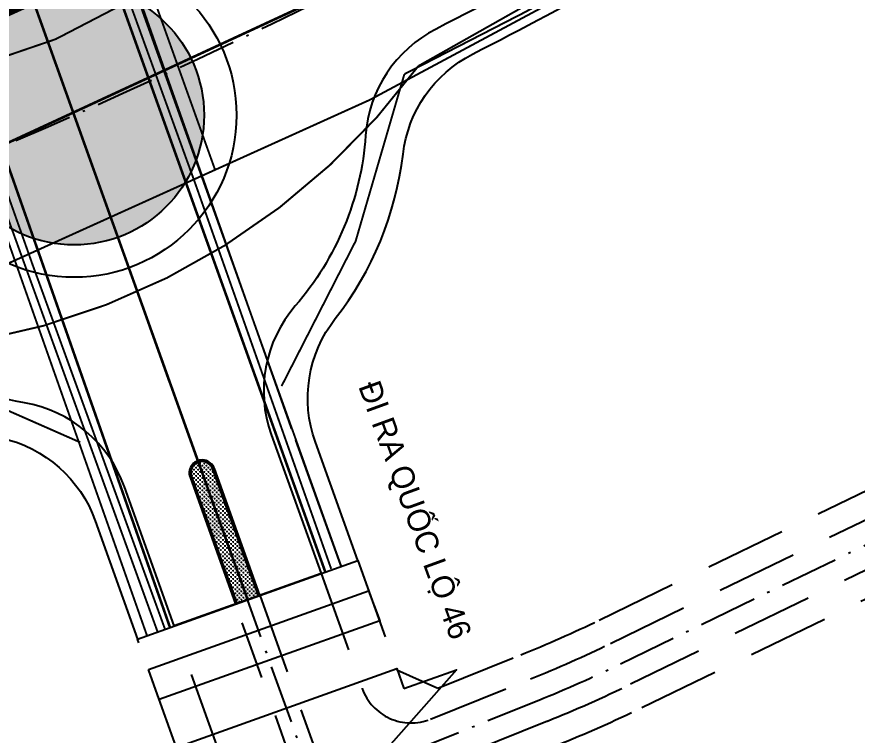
# Model space of a CAD drawing. Header units: metres. Extents: x 563371 to 571261, y 2062953 to 2068466.
# Drawn here: x 568730.6 to 568860, y 2065971.7 to 2066082.4 of the extents above; entities that cross this region are included whole.
import ezdxf

# ---------------------------------------------------------------- set-up
doc = ezdxf.new("R2010")
doc.units = ezdxf.units.M
for name, pattern in [('ACAD_ISO10W100', [18.5, 12, -3, 0.5, -3]), ('DOT', [0.25, 0, -0.25]), ('HIDDEN', [0.375, 0.25, -0.125])]:
    doc.linetypes.add(name, pattern=pattern)
for name, color, linetype in [('01-Thoatnuoc', 7, 'CONTINUOUS'), ('BoThamCo', 94, 'CONTINUOUS'), ('Dien', 1, 'CONTINUOUS'), ('Dien CS', 2, 'CONTINUOUS'), ('ghi_chu', 7, 'CONTINUOUS'), ('hacth sdd', 8, 'CONTINUOUS'), ('LogDg', 7, 'CONTINUOUS'), ('LogDg phu', 7, 'CONTINUOUS'), ('ONG CAP NUOC', 32, 'DOT'), ('RANHGIOI', 2, 'HIDDEN'), ('thoatnuoc', 3, 'CONTINUOUS'), ('TimDg', 222, 'CONTINUOUS'), ('TTLL', 170, 'CONTINUOUS'), ('ViaHeS', 32, 'CONTINUOUS'), ('ViaHeSphu', 32, 'CONTINUOUS')]:
    doc.layers.add(name, color=color, linetype=linetype)
doc.styles.add('avantH', font='VHAVAN.ttf', dxfattribs={"height": 10})
doc.linetypes.add('CAP NUOC ----N----N----N----', pattern='A,4,-2,["N",Standard,S=1.5,R=0,X=-1.5,Y=-0.75],-1.5', length=7.5)
doc.linetypes.add('DIEN22KV', pattern='A,12.7,-5.08,["22KV",Standard,S=2.54,R=0,X=-2.54,Y=-1.27],-9.08', length=26.86)
doc.linetypes.add('DIEN35KV', pattern='A,12.7,-5.08,["35KV",Standard,S=2.54,R=0,X=-2.54,Y=-1.27],-9.08', length=26.86)
doc.linetypes.add('DIENCS_LINE', pattern='A,12.7,-5.08,["CS",Standard,S=2.54,R=0,X=-2.54,Y=-1.27],-6.35', length=24.13)
doc.linetypes.add('THOAT NUOC BAN ----C----C----C----', pattern='A,9,-3,["C",Standard,S=2,R=0,X=-1.5,Y=-1],-3', length=15)
doc.linetypes.add('Thong tin', pattern='A,12.7,-5.08,["TTLL",Standard,S=2.54,R=0,X=-2.54,Y=-1.27],-9.08', length=26.86)
doc.linetypes.add('TN_WATER_SUPPLY', pattern='A,0.5,-0.2,["TN",Standard,S=0.1,R=0,X=-0.1,Y=-0.05],-0.2', length=0.9)

msp = doc.modelspace()

# ---------------------------------------------------------------- hatches: boundary and pattern name
at = {"layer": 'hacth sdd'}
h = msp.add_hatch(dxfattribs=at)
h.set_pattern_fill('CROSS', color=64, scale=0.05, style=0)
h.set_pattern_definition([(0, (568124.4922, 2065856.43456), (0.3175, 0.3175), [0.15875, -0.47625]), (90, (568124.5716, 2065856.3552), (-0.3175, 0.3175), [0.15875, -0.47625])])
edge = h.paths.add_edge_path()
edge.add_arc((568739.443, 2066067.274), 20, 0, 360)
h = msp.add_hatch(dxfattribs=at)
h.set_pattern_fill('CROSS', color=64, scale=0.05, style=0)
h.set_pattern_definition([(0, (568757.52588, 2065991.9924), (0.3175, 0.3175), [0.15875, -0.47625]), (90, (568757.60526, 2065991.91304), (-0.3175, 0.3175), [0.15875, -0.47625])])
edge = h.paths.add_edge_path()
edge.add_line((568764.515, 2065991.992), (568767.81, 2065993.171))
edge.add_line((568767.81, 2065993.171), (568760.821, 2066012.709))
edge.add_arc((568759.173, 2066012.119), 1.75, 19.68325, 199.68325)
edge.add_line((568757.526, 2066011.53), (568764.515, 2065991.992))

# ---------------------------------------------------------------- linework, layer by layer
at = {"layer": '01-Thoatnuoc', "linetype": 'THOAT NUOC BAN ----C----C----C----', "ltscale": 0.5, "const_width": 0.3}
for points in [[(568771.381, 2066025.496), (568782.795, 2066047.858), (568790.301, 2066073.591, 0.0153013), (568844.987, 2066103.164), (568989.591, 2066187.182)], [(568541.85, 2065981.344), (568657.141, 2066020.035, 0.011362), (568700.566, 2066035.715), (568720.282, 2066025.687), (568740.39, 2066016.826)]]:
    msp.add_lwpolyline(points, format="xyb", dxfattribs=at)
for points in [[(568735.766, 2066119.824), (568744.52, 2066094.241), (568758.106, 2066056.697)], [(568709.483, 2066109.43), (568719.184, 2066083.455), (568733.038, 2066044.226)], [(568758.106, 2066056.697), (568779.031, 2065997.326)], [(568733.038, 2066044.226), (568753.487, 2065987.895)]]:
    msp.add_lwpolyline(points, dxfattribs=at)
at = {"layer": 'BoThamCo'}
msp.add_lwpolyline([(568764.515, 2065991.992), (568767.81, 2065993.171), (568760.821, 2066012.709, 1), (568757.526, 2066011.53)], format="xyb", close=True, dxfattribs=at)
msp.add_circle((568739.443, 2066067.274), 20, dxfattribs=at)
at = {"layer": 'Dien', "linetype": 'DIEN35KV', "ltscale": 0.4, "const_width": 0.3, "elevation": 0}
for points in [[(568594.875, 2066516.324), (568610.616, 2066469.352), (568734.771, 2066126.956), (568772.926, 2066018.891)], [(568773.533, 2066017.202), (568780.541, 2065997.725)]]:
    msp.add_lwpolyline(points, dxfattribs=at)
at = {"layer": 'Dien', "color": 10, "linetype": 'DIEN22KV', "ltscale": 0.4, "const_width": 0.3}
msp.add_lwpolyline([(568591.513, 2066432.412), (568752.327, 2065987.533)], dxfattribs=at)
at = {"layer": 'Dien', "color": 10, "linetype": 'DIEN22KV', "ltscale": 0.4, "const_width": 0.3, "elevation": 0}
msp.add_lwpolyline([(568411.752, 2065935.689), (568694.178, 2066031.269, 0.2656545), (568792.472, 2066074.856), (569223.928, 2066318.534)], format="xyb", dxfattribs=at)
at = {"layer": 'Dien CS', "color": 11, "linetype": 'DIENCS_LINE', "ltscale": 0.5, "const_width": 0.4}
for points in [[(568778.12, 2065996.859), (568743.71, 2066093.053), (568606.358, 2066472.81), (568592.41, 2066515.519)], [(568766.162, 2065992.582), (568731.759, 2066088.755), (568594.347, 2066468.678), (568580.338, 2066511.577)], [(568754.205, 2065988.304), (568720.47, 2066084.656), (568582.336, 2066464.546), (568568.265, 2066507.635)]]:
    msp.add_lwpolyline(points, dxfattribs=at)
msp.add_lwpolyline([(568845.11, 2066121.724), (568845.11, 2066121.724, -0.0505152), (568661.36, 2066036.55, -0.0502179)], format="xyb", dxfattribs=at)
at = {"layer": 'LogDg'}
for points in [[(569015.579, 2066141.929), (568994.207, 2066184.659, 0.4326641), (568983.033, 2066187.998), (568875.552, 2066125.55, 0.3897719), (568872.341, 2066115.209), (568891.581, 2066074.571), (568886.158, 2066072.004), (568867.712, 2066110.964, 0.439085), (568856.462, 2066114.458), (568842.977, 2066106.623, -0.0134524), (568795.182, 2066080.547, 0.2629259), (568784.334, 2066064.134, -0.1620678), (568773.496, 2066037.856, 0.2703229), (568769.799, 2066018.044), (568777.462, 2065996.624), (568754.864, 2065988.54), (568747.201, 2066009.96, 0.2703246), (568731.777, 2066022.932)], [(568731.777, 2066022.932, -0.1246658), (568711.594, 2066031.927, 0.2629368), (568692.15, 2066034.926, -0.0093449), (568656.521, 2066022.224), (568551.613, 2065987.017, 0.4052568)]]:
    msp.add_lwpolyline(points, format="xyb", dxfattribs=at)
msp.add_lwpolyline([(568764.28, 2065991.908), (568768.046, 2065993.255), (568761.056, 2066012.793, 1.0000024), (568757.29, 2066011.446)], format="xyb", close=True, dxfattribs=at)
at = {"layer": 'LogDg', "ltscale": 0.75}
for points in [[(568750.898, 2065981.811), (568784.795, 2065993.937), (568786.517, 2065989.343), (568752.552, 2065977.189)], [(568790.221, 2065978.88), (568798.31, 2065981.773), (568778.161, 2065958.922), (568748.166, 2065963.832), (568756.255, 2065966.726), (568755.153, 2065969.807), (568789.119, 2065981.961)]]:
    msp.add_lwpolyline(points, close=True, dxfattribs=at)
at = {"layer": 'LogDg'}
msp.add_circle((568739.443, 2066067.274), 25, dxfattribs=at)
at = {"layer": 'LogDg phu', "linetype": 'HIDDEN', "ltscale": 50}
for points in [[(568777.462, 2065996.624), (568783.807, 2065978.886, 0.4259033), (568794.331, 2065974.161), (568809.707, 2065980.361, 0.017204), (568822.063, 2065985.845), (568900.217, 2066023.8, 0.4113138), (568903.952, 2066034.419), (568886.158, 2066072.004)], [(568768.046, 2065993.255), (568815.511, 2065860.568), (568854.188, 2065752.447, -1.0146211), (568850.403, 2065751.154, 1.0146211), (568854.188, 2065752.447), (568815.511, 2065860.568)], [(568550.923, 2065938.978), (568560.611, 2065906.878, 0.41385), (568570.572, 2065901.528), (568732.798, 2065950.268, 0.0228584), (568750.388, 2065956.443), (568757.204, 2065959.191, 0.4026197), (568761.744, 2065969.305), (568755.641, 2065986.366)]]:
    msp.add_lwpolyline(points, format="xyb", dxfattribs=at)
msp.add_lwpolyline([(568812.325, 2065973.869), (568796.1, 2065967.327, 0.4026197), (568791.56, 2065957.213), (568822.268, 2065871.369, 0.397173), (568832.05, 2065866.387), (568951.481, 2065901.378, 0.4451382), (568956.633, 2065912.093), (568922.568, 2065995.1), (568913.795, 2066013.63, 0.4171193), (568903.069, 2066017.403), (568825.121, 2065979.548, -0.017204)], format="xyb", close=True, dxfattribs=at)
msp.add_lwpolyline([(568850.423, 2065751.1), (568765.314, 2065989.017)], dxfattribs=at)
at = {"layer": 'ONG CAP NUOC', "color": 122, "linetype": 'CAP NUOC ----N----N----N----', "ltscale": 0.6, "const_width": 0.3}
msp.add_lwpolyline([(568761.121, 2066058.914), (568748.301, 2066094.752), (568623.231, 2066440.549)], dxfattribs=at)
msp.add_lwpolyline([(568206.487, 2065865.782), (568209.103, 2065866.607), (568658.193, 2066017.319, 0.0506838), (568845.454, 2066102.085), (569016.088, 2066201.227), (569174.171, 2066289.436)], format="xyb", dxfattribs=at)
at = {"layer": 'RANHGIOI', "color": 1, "ltscale": 9}
for const_width in [1, 0.5]:
    msp.add_lwpolyline([(569000.559, 2066606.466), (568982.152, 2066596.774), (568641.488, 2066448.283), (568640.642, 2066447.92, -0.0051374), (568606.738, 2066433.79), (568320.264, 2066354.564, -0.0205674), (568279.256, 2066345.02), (568234.037, 2066336.438, -0.0212183), (568191.058, 2066330.157), (568073.843, 2066318.077), (568071.016, 2066300.813, 0.128574), (568077.06, 2066236.337), (568081.976, 2066222.838, 0.0394083), (568090.337, 2066204.509), (568103.308, 2066181.143), (568149.911, 2066112.204, -0.11987), (568174.777, 2066045.3), (568189.564, 2065919.75), (568193.006, 2065898.42), (568198.209, 2065900.061), (568647.001, 2066050.673, 0.0506838), (568827.906, 2066132.562), (568998.799, 2066231.855), (569157.481, 2066320.398, 0.0065941)], format="xyb", dxfattribs=dict(at, const_width=const_width))
at = {"layer": 'thoatnuoc', "linetype": 'TN_WATER_SUPPLY', "ltscale": 10, "const_width": 0.3}
msp.add_lwpolyline([(569292.44, 2066392.543), (569173.539, 2066325.996), (568921.439, 2066183.193), (568784.858, 2066104.054), (568736.596, 2066078.983), (568534.219, 2066009.763), (568192.963, 2065895.121), (568185.184, 2065901.114)], dxfattribs=at)
at = {"layer": 'TimDg', "linetype": 'ACAD_ISO10W100', "ltscale": 0.75}
for points in [[(569091.243, 2064877.603), (569098.083, 2065004.259, 0.1155759), (569076.661, 2065124.595), (568731.759, 2066088.757), (568594.342, 2066468.69), (568350.743, 2067214.647), (568115.139, 2067803.004)], [(569579.458, 2066552.489), (569316.691, 2066388.631, -0.0121561), (569316.482, 2066388.507), (569007.707, 2066216.212), (568836.949, 2066116.999, -0.0506838), (568652.728, 2066033.609), (568203.78, 2065882.944), (567811.807, 2065759.32)], [(569579.458, 2066552.489), (569316.691, 2066388.631, -0.0121561), (569316.482, 2066388.507), (569007.707, 2066216.212), (568836.949, 2066116.999, -0.0506838), (568652.728, 2066033.609), (568203.78, 2065882.944), (567811.807, 2065759.32)], [(569579.458, 2066552.489), (569316.691, 2066388.631, -0.0121561), (569316.482, 2066388.507), (569007.707, 2066216.212), (568836.949, 2066116.999, -0.0506838), (568652.728, 2066033.609), (568203.78, 2065882.944), (567811.807, 2065759.32)], [(568558.185, 2065894.152), (568733.805, 2065946.916, 0.0228584), (568751.697, 2065953.197), (568811.016, 2065977.115, 0.017204), (568823.592, 2065982.697), (569064.377, 2066099.631, 0.01782), (569076.966, 2066106.31), (569234.224, 2066197.054)]]:
    msp.add_lwpolyline(points, format="xyb", dxfattribs=at)
at = {"layer": 'TTLL', "color": 170, "linetype": 'Thong tin', "ltscale": 0.4, "const_width": 0.3}
for points in [[(568780.573, 2065997.737), (568746.16, 2066093.937), (568736.54, 2066124.91)], [(568750.658, 2065987.062), (568716.779, 2066083.325), (568705.526, 2066114.072)]]:
    msp.add_lwpolyline(points, dxfattribs=at)
at = {"layer": 'ViaHeS', "elevation": 0}
msp.add_lwpolyline([(568551.883, 2065980.779), (568658.455, 2066016.544, 0.0085451), (568691.246, 2066028.176, -0.2491929), (568709.856, 2066025.734, 0.0997504), (568728.253, 2066017.517, -0.256949), (568742.696, 2066004.74), (568749.214, 2065986.519), (568783.111, 2065998.645), (568776.593, 2066016.866, -0.256949), (568779.655, 2066035.904, 0.1369183), (568790.088, 2066061.259, -0.2491929), (568800.789, 2066076.68, 0.0126585), (568845.991, 2066101.435)], format="xyb", dxfattribs=at)
at = {"layer": 'ViaHeSphu', "linetype": 'HIDDEN', "ltscale": 50}
for points in [[(568783.111, 2065998.645), (568789.147, 2065981.771), (568795.468, 2065978.933), (568808.211, 2065984.071, 0.017204), (568820.316, 2065989.443), (568898.434, 2066027.38), (568900.792, 2066034.084), (568883.446, 2066070.72)], [(568813.821, 2065970.16, 0.017204), (568826.868, 2065975.95), (568904.853, 2066013.822), (568911.49, 2066011.488), (568919.822, 2065993.888), (568953.685, 2065911.374), (568950.785, 2065905.343), (568834.026, 2065871.134), (568827.543, 2065874.436), (568797.572, 2065958.221), (568800.525, 2065964.798), (568813.821, 2065970.16)], [(568556.668, 2065940.711), (568566.065, 2065909.571), (568572.299, 2065906.223), (568731.647, 2065954.099, 0.0228584), (568748.892, 2065960.152), (568752.779, 2065961.72), (568755.732, 2065968.297), (568749.214, 2065986.519)]]:
    msp.add_lwpolyline(points, format="xyb", dxfattribs=at)

# ---------------------------------------------------------------- texts
at = {"layer": 'ghi_chu', "style": 'avantH'}
msp.add_text('®i ra quèc lé 46', height=3.5, rotation=290, dxfattribs=at).set_placement((568783.159, 2066025.491, 0))

doc.saveas('drawing.dxf')
